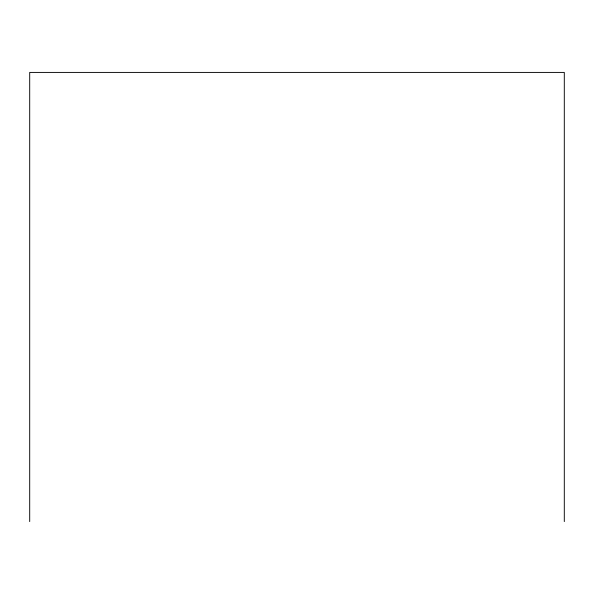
<?xml version="1.0" encoding="UTF-8"?>
<svg xmlns="http://www.w3.org/2000/svg" width="594" height="594" viewBox="0 0 594 594"><rect width="100%" height="100%" fill="white"/><g stroke="black" fill="none" stroke-linecap="round" stroke-linejoin="round"><path stroke-width="0.89" d="M564.3 521.584L564.3 72.416L29.7 72.416L29.7 521.584"/></g></svg>
